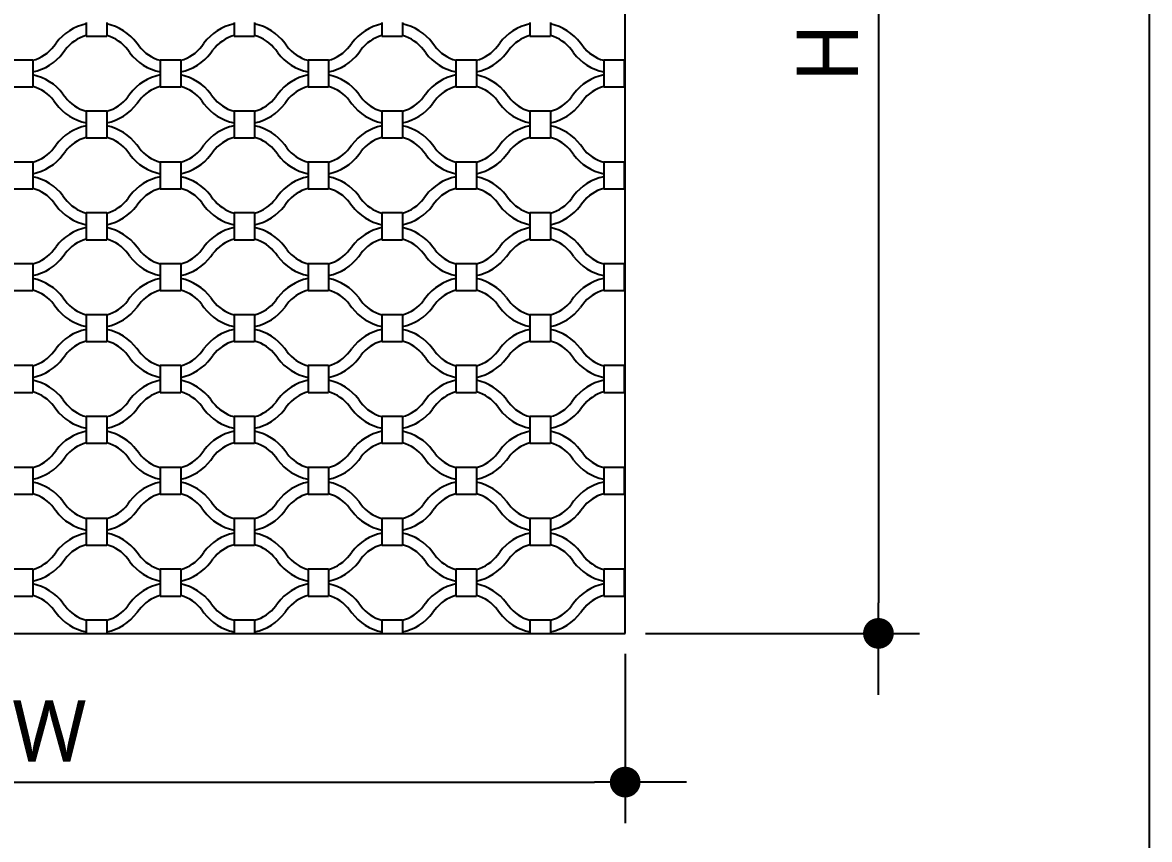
# Model space of a CAD drawing. Header units: millimetres. Extents: x -6941 to 136681, y 2065 to 58366.
# Drawn here: x 38430 to 43934, y 48217 to 52209 of the extents above; entities that cross this region are included whole.
import ezdxf

# ---------------------------------------------------------------- set-up
doc = ezdxf.new("R2010")
doc.units = ezdxf.units.MM
doc.header["$LTSCALE"] = 4
doc.header["$MEASUREMENT"] = 0
doc.layers.get('0').update_dxf_attribs({"linetype": 'CONTINUOUS'})
doc.layers.get('DEFPOINTS').update_dxf_attribs({"linetype": 'CONTINUOUS'})
for name, color, linetype in [('A-BORD LINE1', 7, 'CONTINUOUS'), ('A-DIMS', 7, 'CONTINUOUS'), ('HAT', 9, 'CONTINUOUS')]:
    doc.layers.add(name, color=color, linetype=linetype)
doc.styles.add('HY울릉도L', font='')
doc.styles.add('맑은고딕', font='malgun.ttf')
doc.styles.get('HY울릉도L').set_extended_font_data('DotumChe')
doc.dimstyles.new('CDIM', dxfattribs={"dimtxt": 3, "dimasz": 1.5, "dimexe": 2, "dimexo": 1, "dimgap": 1, "dimtad": 1, "dimdec": 0, "dimrnd": 0.5, "dimzin": 0, "dimdsep": 32, "dimlunit": 6, "dimtxsty": 'HY울릉도L', "dimblk1": '_CIDOT', "dimblk2": '_CIDOT', "dimsah": 1, "dimcen": 5.5, "dimclrd": 2, "dimclre": 2, "dimclrt": 7, "dimadec": 0, "dimazin": 0, "dimtfac": 1, "dimtdec": 0, "dimtix": 1, "dimtmove": 2, "dimatfit": 1, "dimldrblk": '_CIDOT', "dimfxl": 1, "dimtolj": 1, "dimtzin": 0, "dimlwd": -1, "dimarcsym": 0})

# ---------------------------------------------------------------- blocks, each defined once
blk = doc.blocks.new('_CIDOT')
at = {"color": 0, "linetype": 'ByBlock'}
blk.add_line((2, 0), (-1, 0), dxfattribs=at)
at = {"color": 0, "linetype": 'ByBlock', "const_width": 0.5}
blk.add_lwpolyline([(-0.25, 0, 1), (0.25, 0, 1)], format="xyb", close=True, dxfattribs=at)
blk = doc.blocks.new('*D30')
at = {"layer": 'A-DIMS', "lineweight": -2, "transparency": 16777216}
for p, q in [((41468.7, 54898.8), (42810, 54898.8)), ((41473, 49223.9), (42810, 49223.9))]:
    blk.add_line(p, q, dxfattribs=at)
at = {"layer": 'A-DIMS', "transparency": 16777216}
blk.add_line((42610, 54748.8), (42610, 49373.9), dxfattribs=at)
at = {"layer": 'DEFPOINTS', "color": 0, "transparency": 16777216}
for p in [(41368.7, 54898.8), (41373, 49223.9), (42610, 49223.9)]:
    blk.add_point(p, dxfattribs=at)
at = {"layer": 'A-DIMS', "transparency": 16777216, "xscale": 150, "yscale": 150, "zscale": 150}
for p, rotation in [((42610, 54898.8), 90), ((42610, 49223.9), 270)]:
    blk.add_blockref('_CIDOT', p, dxfattribs=dict(at, rotation=rotation))
at = {"layer": 'A-DIMS', "color": 3, "transparency": 16777216, "insert": (42360, 52061.3), "char_height": 300, "attachment_point": 5, "rotation": 90, "style": '맑은고딕'}
blk.add_mtext('\\A1;H', dxfattribs=at)
blk = doc.blocks.new('*D31')
at = {"layer": 'A-DIMS', "lineweight": -2, "transparency": 16777216}
for p, q in [((35748.6, 49123.9), (35748.6, 48297.1)), ((41373, 49123.9), (41373, 48297.1))]:
    blk.add_line(p, q, dxfattribs=at)
at = {"layer": 'A-DIMS', "transparency": 16777216}
blk.add_line((35898.6, 48497.1), (41223, 48497.1), dxfattribs=at)
at = {"layer": 'DEFPOINTS', "color": 0, "transparency": 16777216}
for p in [(35748.6, 49223.9), (41373, 49223.9), (41373, 48497.1)]:
    blk.add_point(p, dxfattribs=at)
at = {"layer": 'A-DIMS', "transparency": 16777216, "xscale": 150, "yscale": 150, "zscale": 150, "rotation": 180}
blk.add_blockref('_CIDOT', (35748.6, 48497.1), dxfattribs=at)
at = {"layer": 'A-DIMS', "transparency": 16777216, "xscale": 150, "yscale": 150, "zscale": 150}
blk.add_blockref('_CIDOT', (41373, 48497.1), dxfattribs=at)
at = {"layer": 'A-DIMS', "color": 3, "transparency": 16777216, "insert": (38560.8, 48747.1), "char_height": 300, "attachment_point": 5, "style": '맑은고딕'}
blk.add_mtext('\\A1;W', dxfattribs=at)

msp = doc.modelspace()

# ---------------------------------------------------------------- linework, layer by layer
at = {"color": 3}
for p, q in [((41373.02, 49223.89), (41373.02, 54917.99)), ((35748.57, 49223.89), (41373.02, 49223.89))]:
    msp.add_line(p, q, dxfattribs=at)
at = {"layer": 'A-BORD LINE1', "color": 2, "linetype": 'ByBlock'}
msp.add_line((43933.83, 4746.44), (43933.83, 58366.44), dxfattribs=at)
at = {"layer": 'HAT'}
for p, q in [((38740.53, 52209.2), (38740.53, 52142.99)), ((38840.85, 52209.2), (38840.85, 52142.99)), ((39462.78, 52209.2), (39462.78, 52142.99)), ((39563.1, 52209.2), (39563.1, 52142.99)), ((40185.04, 52209.2), (40185.04, 52142.99)), ((40285.35, 52209.2), (40285.35, 52142.99)), ((40907.29, 52209.2), (40907.29, 52142.99)), ((41007.6, 52209.2), (41007.6, 52142.99)), ((38740.53, 52142.99), (38840.85, 52142.99)), ((39462.78, 52142.99), (39563.1, 52142.99)), ((40185.04, 52142.99), (40285.35, 52142.99)), ((40907.29, 52142.99), (41007.6, 52142.99)), ((38582.68, 52094.36), (38593.28, 52108.48)), ((38626.98, 52061.14), (38637.57, 52075.26)), ((38954.4, 52061.14), (38943.81, 52075.26)), ((38998.7, 52094.36), (38988.11, 52108.48)), ((39304.93, 52094.36), (39315.53, 52108.48)), ((39349.23, 52061.14), (39359.82, 52075.26)), ((39676.65, 52061.14), (39666.06, 52075.26)), ((39720.95, 52094.36), (39710.36, 52108.48)), ((40027.18, 52094.36), (40037.78, 52108.48)), ((40071.48, 52061.14), (40082.07, 52075.26)), ((40398.9, 52061.14), (40388.31, 52075.26)), ((40443.2, 52094.36), (40432.61, 52108.48)), ((40749.43, 52094.36), (40760.03, 52108.48)), ((40793.73, 52061.14), (40804.33, 52075.26)), ((41121.15, 52061.14), (41110.56, 52075.26)), ((41165.45, 52094.36), (41154.86, 52108.48)), ((38379.41, 52026.63), (38429.56, 52026.63)), ((38429.56, 52026.63), (38479.72, 52026.63)), ((38479.72, 52026.63), (38479.72, 51894.21)), ((39101.66, 52026.63), (39101.66, 51894.21)), ((39101.66, 52026.63), (39151.82, 52026.63)), ((39151.82, 52026.63), (39201.97, 52026.63)), ((39201.97, 52026.63), (39201.97, 51894.21)), ((39823.91, 52026.63), (39823.91, 51894.21)), ((39823.91, 52026.63), (39874.07, 52026.63)), ((39874.07, 52026.63), (39924.22, 52026.63)), ((39924.22, 52026.63), (39924.22, 51894.21)), ((40546.16, 52026.63), (40546.16, 51894.21)), ((40546.16, 52026.63), (40596.32, 52026.63)), ((40596.32, 52026.63), (40646.47, 52026.63)), ((40646.47, 52026.63), (40646.47, 51894.21)), ((41268.41, 52026.63), (41268.41, 51894.21)), ((41268.41, 52026.63), (41318.57, 52026.63)), ((41318.57, 52026.63), (41368.72, 52026.63)), ((41368.72, 52026.63), (41368.72, 51894.21)), ((38379.41, 51894.21), (38429.56, 51894.21)), ((38429.56, 51894.21), (38479.72, 51894.21)), ((38626.98, 51859.71), (38637.57, 51845.58)), ((38954.4, 51859.71), (38943.81, 51845.58)), ((39101.66, 51894.21), (39151.82, 51894.21)), ((39151.82, 51894.21), (39201.97, 51894.21)), ((39349.23, 51859.71), (39359.82, 51845.58)), ((39676.65, 51859.71), (39666.06, 51845.58)), ((39823.91, 51894.21), (39874.07, 51894.21)), ((39874.07, 51894.21), (39924.22, 51894.21)), ((40071.48, 51859.71), (40082.07, 51845.58)), ((40398.9, 51859.71), (40388.31, 51845.58)), ((40546.16, 51894.21), (40596.32, 51894.21)), ((40596.32, 51894.21), (40646.47, 51894.21)), ((40793.73, 51859.71), (40804.33, 51845.58)), ((41121.15, 51859.71), (41110.56, 51845.58)), ((41268.41, 51894.21), (41318.57, 51894.21)), ((41318.57, 51894.21), (41368.72, 51894.21)), ((38582.68, 51826.48), (38593.28, 51812.36)), ((38998.7, 51826.48), (38988.11, 51812.36)), ((39304.93, 51826.48), (39315.53, 51812.36)), ((39720.95, 51826.48), (39710.36, 51812.36)), ((40027.18, 51826.48), (40037.78, 51812.36)), ((40443.2, 51826.48), (40432.61, 51812.36)), ((40749.43, 51826.48), (40760.03, 51812.36)), ((41165.45, 51826.48), (41154.86, 51812.36)), ((38740.53, 51777.85), (38740.53, 51711.65)), ((38740.53, 51777.85), (38840.85, 51777.85)), ((38840.85, 51777.85), (38840.85, 51711.65)), ((39462.78, 51777.85), (39462.78, 51711.65)), ((39462.78, 51777.85), (39563.1, 51777.85)), ((39563.1, 51777.85), (39563.1, 51711.65)), ((40185.04, 51777.85), (40185.04, 51711.65)), ((40185.04, 51777.85), (40285.35, 51777.85)), ((40285.35, 51777.85), (40285.35, 51711.65)), ((40907.29, 51777.85), (40907.29, 51711.65)), ((40907.29, 51777.85), (41007.6, 51777.85)), ((41007.6, 51777.85), (41007.6, 51711.65)), ((38740.53, 51711.65), (38740.53, 51645.44)), ((38840.85, 51711.65), (38840.85, 51645.44)), ((39462.78, 51711.65), (39462.78, 51645.44)), ((39563.1, 51711.65), (39563.1, 51645.44)), ((40185.04, 51711.65), (40185.04, 51645.44)), ((40285.35, 51711.65), (40285.35, 51645.44)), ((40907.29, 51711.65), (40907.29, 51645.44)), ((41007.6, 51711.65), (41007.6, 51645.44)), ((38740.53, 51645.44), (38840.85, 51645.44)), ((39462.78, 51645.44), (39563.1, 51645.44)), ((40185.04, 51645.44), (40285.35, 51645.44)), ((40907.29, 51645.44), (41007.6, 51645.44)), ((38582.68, 51596.81), (38593.28, 51610.93)), ((38626.98, 51563.58), (38637.57, 51577.71)), ((38954.4, 51563.58), (38943.81, 51577.71)), ((38998.7, 51596.81), (38988.11, 51610.93)), ((39304.93, 51596.81), (39315.53, 51610.93)), ((39349.23, 51563.58), (39359.82, 51577.71)), ((39676.65, 51563.58), (39666.06, 51577.71)), ((39720.95, 51596.81), (39710.36, 51610.93)), ((40027.18, 51596.81), (40037.78, 51610.93)), ((40071.48, 51563.58), (40082.07, 51577.71)), ((40398.9, 51563.58), (40388.31, 51577.71)), ((40443.2, 51596.81), (40432.61, 51610.93)), ((40749.43, 51596.81), (40760.03, 51610.93)), ((40793.73, 51563.58), (40804.33, 51577.71)), ((41121.15, 51563.58), (41110.56, 51577.71)), ((41165.45, 51596.81), (41154.86, 51610.93)), ((38379.41, 51529.08), (38429.56, 51529.08)), ((38429.56, 51529.08), (38479.72, 51529.08)), ((38479.72, 51529.08), (38479.72, 51396.66)), ((39101.66, 51529.08), (39101.66, 51396.66)), ((39101.66, 51529.08), (39151.82, 51529.08)), ((39151.82, 51529.08), (39201.97, 51529.08)), ((39201.97, 51529.08), (39201.97, 51396.66)), ((39823.91, 51529.08), (39823.91, 51396.66)), ((39823.91, 51529.08), (39874.07, 51529.08)), ((39874.07, 51529.08), (39924.22, 51529.08)), ((39924.22, 51529.08), (39924.22, 51396.66)), ((40546.16, 51529.08), (40546.16, 51396.66)), ((40546.16, 51529.08), (40596.32, 51529.08)), ((40596.32, 51529.08), (40646.47, 51529.08)), ((40646.47, 51529.08), (40646.47, 51396.66)), ((41268.41, 51529.08), (41268.41, 51396.66)), ((41268.41, 51529.08), (41318.57, 51529.08)), ((41318.57, 51529.08), (41368.72, 51529.08)), ((41368.72, 51529.08), (41368.72, 51396.66)), ((38379.41, 51396.66), (38429.56, 51396.66)), ((38429.56, 51396.66), (38479.72, 51396.66)), ((38626.98, 51362.16), (38637.57, 51348.03)), ((38954.4, 51362.16), (38943.81, 51348.03)), ((39101.66, 51396.66), (39151.82, 51396.66)), ((39151.82, 51396.66), (39201.97, 51396.66)), ((39349.23, 51362.16), (39359.82, 51348.03)), ((39676.65, 51362.16), (39666.06, 51348.03)), ((39823.91, 51396.66), (39874.07, 51396.66)), ((39874.07, 51396.66), (39924.22, 51396.66)), ((40071.48, 51362.16), (40082.07, 51348.03)), ((40398.9, 51362.16), (40388.31, 51348.03)), ((40546.16, 51396.66), (40596.32, 51396.66)), ((40596.32, 51396.66), (40646.47, 51396.66)), ((40793.73, 51362.16), (40804.33, 51348.03)), ((41121.15, 51362.16), (41110.56, 51348.03)), ((41268.41, 51396.66), (41318.57, 51396.66)), ((41318.57, 51396.66), (41368.72, 51396.66)), ((38582.68, 51328.93), (38593.28, 51314.81)), ((38998.7, 51328.93), (38988.11, 51314.81)), ((39304.93, 51328.93), (39315.53, 51314.81)), ((39720.95, 51328.93), (39710.36, 51314.81)), ((40027.18, 51328.93), (40037.78, 51314.81)), ((40443.2, 51328.93), (40432.61, 51314.81)), ((40749.43, 51328.93), (40760.03, 51314.81)), ((41165.45, 51328.93), (41154.86, 51314.81)), ((38740.53, 51280.3), (38740.53, 51214.1)), ((38740.53, 51280.3), (38840.85, 51280.3)), ((38840.85, 51280.3), (38840.85, 51214.1)), ((39462.78, 51280.3), (39462.78, 51214.1)), ((39462.78, 51280.3), (39563.1, 51280.3)), ((39563.1, 51280.3), (39563.1, 51214.1)), ((40185.04, 51280.3), (40185.04, 51214.1)), ((40185.04, 51280.3), (40285.35, 51280.3)), ((40285.35, 51280.3), (40285.35, 51214.1)), ((40907.29, 51280.3), (40907.29, 51214.1)), ((40907.29, 51280.3), (41007.6, 51280.3)), ((41007.6, 51280.3), (41007.6, 51214.1)), ((38740.53, 51214.1), (38740.53, 51147.89)), ((38840.85, 51214.1), (38840.85, 51147.89)), ((39462.78, 51214.1), (39462.78, 51147.89)), ((39563.1, 51214.1), (39563.1, 51147.89)), ((40185.04, 51214.1), (40185.04, 51147.89)), ((40285.35, 51214.1), (40285.35, 51147.89)), ((40907.29, 51214.1), (40907.29, 51147.89)), ((41007.6, 51214.1), (41007.6, 51147.89)), ((38740.53, 51147.89), (38840.85, 51147.89)), ((39462.78, 51147.89), (39563.1, 51147.89)), ((40185.04, 51147.89), (40285.35, 51147.89)), ((40907.29, 51147.89), (41007.6, 51147.89)), ((38582.68, 51099.26), (38593.28, 51113.38)), ((38626.98, 51066.03), (38637.57, 51080.16)), ((38954.4, 51066.03), (38943.81, 51080.16)), ((38998.7, 51099.26), (38988.11, 51113.38)), ((39304.93, 51099.26), (39315.53, 51113.38)), ((39349.23, 51066.03), (39359.82, 51080.16)), ((39676.65, 51066.03), (39666.06, 51080.16)), ((39720.95, 51099.26), (39710.36, 51113.38)), ((40027.18, 51099.26), (40037.78, 51113.38)), ((40071.48, 51066.03), (40082.07, 51080.16)), ((40398.9, 51066.03), (40388.31, 51080.16)), ((40443.2, 51099.26), (40432.61, 51113.38)), ((40749.43, 51099.26), (40760.03, 51113.38)), ((40793.73, 51066.03), (40804.33, 51080.16)), ((41121.15, 51066.03), (41110.56, 51080.16)), ((41165.45, 51099.26), (41154.86, 51113.38)), ((38379.41, 51031.53), (38429.56, 51031.53)), ((38429.56, 51031.53), (38479.72, 51031.53)), ((38479.72, 51031.53), (38479.72, 50899.11)), ((39101.66, 51031.53), (39101.66, 50899.11)), ((39101.66, 51031.53), (39151.82, 51031.53)), ((39151.82, 51031.53), (39201.97, 51031.53)), ((39201.97, 51031.53), (39201.97, 50899.11)), ((39823.91, 51031.53), (39823.91, 50899.11)), ((39823.91, 51031.53), (39874.07, 51031.53)), ((39874.07, 51031.53), (39924.22, 51031.53)), ((39924.22, 51031.53), (39924.22, 50899.11)), ((40546.16, 51031.53), (40546.16, 50899.11)), ((40546.16, 51031.53), (40596.32, 51031.53)), ((40596.32, 51031.53), (40646.47, 51031.53)), ((40646.47, 51031.53), (40646.47, 50899.11)), ((41268.41, 51031.53), (41268.41, 50899.11)), ((41268.41, 51031.53), (41318.57, 51031.53)), ((41318.57, 51031.53), (41368.72, 51031.53)), ((41368.72, 51031.53), (41368.72, 50899.11)), ((38379.41, 50899.11), (38429.56, 50899.11)), ((38429.56, 50899.11), (38479.72, 50899.11)), ((38626.98, 50864.61), (38637.57, 50850.48)), ((38954.4, 50864.61), (38943.81, 50850.48)), ((39101.66, 50899.11), (39151.82, 50899.11)), ((39151.82, 50899.11), (39201.97, 50899.11)), ((39349.23, 50864.61), (39359.82, 50850.48)), ((39676.65, 50864.61), (39666.06, 50850.48)), ((39823.91, 50899.11), (39874.07, 50899.11)), ((39874.07, 50899.11), (39924.22, 50899.11)), ((40071.48, 50864.61), (40082.07, 50850.48)), ((40398.9, 50864.61), (40388.31, 50850.48)), ((40546.16, 50899.11), (40596.32, 50899.11)), ((40596.32, 50899.11), (40646.47, 50899.11)), ((40793.73, 50864.61), (40804.33, 50850.48)), ((41121.15, 50864.61), (41110.56, 50850.48)), ((41268.41, 50899.11), (41318.57, 50899.11)), ((41318.57, 50899.11), (41368.72, 50899.11)), ((38582.68, 50831.38), (38593.28, 50817.26)), ((38998.7, 50831.38), (38988.11, 50817.26)), ((39304.93, 50831.38), (39315.53, 50817.26)), ((39720.95, 50831.38), (39710.36, 50817.26)), ((40027.18, 50831.38), (40037.78, 50817.26)), ((40443.2, 50831.38), (40432.61, 50817.26)), ((40749.43, 50831.38), (40760.03, 50817.26)), ((41165.45, 50831.38), (41154.86, 50817.26)), ((38740.53, 50782.75), (38740.53, 50716.54)), ((38740.53, 50782.75), (38840.85, 50782.75)), ((38840.85, 50782.75), (38840.85, 50716.54)), ((39462.78, 50782.75), (39462.78, 50716.54)), ((39462.78, 50782.75), (39563.1, 50782.75)), ((39563.1, 50782.75), (39563.1, 50716.54)), ((40185.04, 50782.75), (40185.04, 50716.54)), ((40185.04, 50782.75), (40285.35, 50782.75)), ((40285.35, 50782.75), (40285.35, 50716.54)), ((40907.29, 50782.75), (40907.29, 50716.54)), ((40907.29, 50782.75), (41007.6, 50782.75)), ((41007.6, 50782.75), (41007.6, 50716.54)), ((38740.53, 50716.54), (38740.53, 50650.34)), ((38840.85, 50716.54), (38840.85, 50650.34)), ((39462.78, 50716.54), (39462.78, 50650.34)), ((39563.1, 50716.54), (39563.1, 50650.34)), ((40185.04, 50716.54), (40185.04, 50650.34)), ((40285.35, 50716.54), (40285.35, 50650.34)), ((40907.29, 50716.54), (40907.29, 50650.34)), ((41007.6, 50716.54), (41007.6, 50650.34)), ((38740.53, 50650.34), (38840.85, 50650.34)), ((39462.78, 50650.34), (39563.1, 50650.34)), ((40185.04, 50650.34), (40285.35, 50650.34)), ((40907.29, 50650.34), (41007.6, 50650.34)), ((38582.68, 50601.71), (38593.28, 50615.83)), ((38998.7, 50601.71), (38988.11, 50615.83)), ((39304.93, 50601.71), (39315.53, 50615.83)), ((39720.95, 50601.71), (39710.36, 50615.83)), ((40027.18, 50601.71), (40037.78, 50615.83)), ((40443.2, 50601.71), (40432.61, 50615.83)), ((40749.43, 50601.71), (40760.03, 50615.83)), ((41165.45, 50601.71), (41154.86, 50615.83)), ((38379.41, 50533.98), (38429.56, 50533.98)), ((38429.56, 50533.98), (38479.72, 50533.98)), ((38479.72, 50533.98), (38479.72, 50401.56)), ((38626.98, 50568.48), (38637.57, 50582.61)), ((38954.4, 50568.48), (38943.81, 50582.61)), ((39101.66, 50533.98), (39101.66, 50401.56)), ((39101.66, 50533.98), (39151.82, 50533.98)), ((39151.82, 50533.98), (39201.97, 50533.98)), ((39201.97, 50533.98), (39201.97, 50401.56)), ((39349.23, 50568.48), (39359.82, 50582.61)), ((39676.65, 50568.48), (39666.06, 50582.61)), ((39823.91, 50533.98), (39823.91, 50401.56)), ((39823.91, 50533.98), (39874.07, 50533.98)), ((39874.07, 50533.98), (39924.22, 50533.98)), ((39924.22, 50533.98), (39924.22, 50401.56)), ((40071.48, 50568.48), (40082.07, 50582.61)), ((40398.9, 50568.48), (40388.31, 50582.61)), ((40546.16, 50533.98), (40546.16, 50401.56)), ((40546.16, 50533.98), (40596.32, 50533.98)), ((40596.32, 50533.98), (40646.47, 50533.98)), ((40646.47, 50533.98), (40646.47, 50401.56)), ((40793.73, 50568.48), (40804.33, 50582.61)), ((41121.15, 50568.48), (41110.56, 50582.61)), ((41268.41, 50533.98), (41268.41, 50401.56)), ((41268.41, 50533.98), (41318.57, 50533.98)), ((41318.57, 50533.98), (41368.72, 50533.98)), ((41368.72, 50533.98), (41368.72, 50401.56)), ((38379.41, 50401.56), (38429.56, 50401.56)), ((38429.56, 50401.56), (38479.72, 50401.56)), ((38626.98, 50367.06), (38637.57, 50352.93)), ((38954.4, 50367.06), (38943.81, 50352.93)), ((39101.66, 50401.56), (39151.82, 50401.56)), ((39151.82, 50401.56), (39201.97, 50401.56)), ((39349.23, 50367.06), (39359.82, 50352.93)), ((39676.65, 50367.06), (39666.06, 50352.93)), ((39823.91, 50401.56), (39874.07, 50401.56)), ((39874.07, 50401.56), (39924.22, 50401.56)), ((40071.48, 50367.06), (40082.07, 50352.93)), ((40398.9, 50367.06), (40388.31, 50352.93)), ((40546.16, 50401.56), (40596.32, 50401.56)), ((40596.32, 50401.56), (40646.47, 50401.56)), ((40793.73, 50367.06), (40804.33, 50352.93)), ((41121.15, 50367.06), (41110.56, 50352.93)), ((41268.41, 50401.56), (41318.57, 50401.56)), ((41318.57, 50401.56), (41368.72, 50401.56)), ((38582.68, 50333.83), (38593.28, 50319.71)), ((38998.7, 50333.83), (38988.11, 50319.71)), ((39304.93, 50333.83), (39315.53, 50319.71)), ((39720.95, 50333.83), (39710.36, 50319.71)), ((40027.18, 50333.83), (40037.78, 50319.71)), ((40443.2, 50333.83), (40432.61, 50319.71)), ((40749.43, 50333.83), (40760.03, 50319.71)), ((41165.45, 50333.83), (41154.86, 50319.71)), ((38740.53, 50285.2), (38740.53, 50218.99)), ((38740.53, 50285.2), (38840.85, 50285.2)), ((38840.85, 50285.2), (38840.85, 50218.99)), ((39462.78, 50285.2), (39462.78, 50218.99)), ((39462.78, 50285.2), (39563.1, 50285.2)), ((39563.1, 50285.2), (39563.1, 50218.99)), ((40185.04, 50285.2), (40185.04, 50218.99)), ((40185.04, 50285.2), (40285.35, 50285.2)), ((40285.35, 50285.2), (40285.35, 50218.99)), ((40907.29, 50285.2), (40907.29, 50218.99)), ((40907.29, 50285.2), (41007.6, 50285.2)), ((41007.6, 50285.2), (41007.6, 50218.99)), ((38740.53, 50218.99), (38740.53, 50152.79)), ((38840.85, 50218.99), (38840.85, 50152.79)), ((39462.78, 50218.99), (39462.78, 50152.79)), ((39563.1, 50218.99), (39563.1, 50152.79)), ((40185.04, 50218.99), (40185.04, 50152.79)), ((40285.35, 50218.99), (40285.35, 50152.79)), ((40907.29, 50218.99), (40907.29, 50152.79)), ((41007.6, 50218.99), (41007.6, 50152.79)), ((38740.53, 50152.79), (38840.85, 50152.79)), ((39462.78, 50152.79), (39563.1, 50152.79)), ((40185.04, 50152.79), (40285.35, 50152.79)), ((40907.29, 50152.79), (41007.6, 50152.79)), ((38582.68, 50104.16), (38593.28, 50118.28)), ((38998.7, 50104.16), (38988.11, 50118.28)), ((39304.93, 50104.16), (39315.53, 50118.28)), ((39720.95, 50104.16), (39710.36, 50118.28)), ((40027.18, 50104.16), (40037.78, 50118.28)), ((40443.2, 50104.16), (40432.61, 50118.28)), ((40749.43, 50104.16), (40760.03, 50118.28)), ((41165.45, 50104.16), (41154.86, 50118.28)), ((38379.41, 50036.43), (38429.56, 50036.43)), ((38429.56, 50036.43), (38479.72, 50036.43)), ((38479.72, 50036.43), (38479.72, 49904.01)), ((38626.98, 50070.93), (38637.57, 50085.06)), ((38954.4, 50070.93), (38943.81, 50085.06)), ((39101.66, 50036.43), (39101.66, 49904.01)), ((39101.66, 50036.43), (39151.82, 50036.43)), ((39151.82, 50036.43), (39201.97, 50036.43)), ((39201.97, 50036.43), (39201.97, 49904.01)), ((39349.23, 50070.93), (39359.82, 50085.06)), ((39676.65, 50070.93), (39666.06, 50085.06)), ((39823.91, 50036.43), (39823.91, 49904.01)), ((39823.91, 50036.43), (39874.07, 50036.43)), ((39874.07, 50036.43), (39924.22, 50036.43)), ((39924.22, 50036.43), (39924.22, 49904.01)), ((40071.48, 50070.93), (40082.07, 50085.06)), ((40398.9, 50070.93), (40388.31, 50085.06)), ((40546.16, 50036.43), (40546.16, 49904.01)), ((40546.16, 50036.43), (40596.32, 50036.43)), ((40596.32, 50036.43), (40646.47, 50036.43)), ((40646.47, 50036.43), (40646.47, 49904.01)), ((40793.73, 50070.93), (40804.33, 50085.06)), ((41121.15, 50070.93), (41110.56, 50085.06)), ((41268.41, 50036.43), (41268.41, 49904.01)), ((41268.41, 50036.43), (41318.57, 50036.43)), ((41318.57, 50036.43), (41368.72, 50036.43)), ((41368.72, 50036.43), (41368.72, 49904.01)), ((38379.41, 49904.01), (38429.56, 49904.01)), ((38429.56, 49904.01), (38479.72, 49904.01)), ((38626.98, 49869.5), (38637.57, 49855.38)), ((38954.4, 49869.5), (38943.81, 49855.38)), ((39101.66, 49904.01), (39151.82, 49904.01)), ((39151.82, 49904.01), (39201.97, 49904.01)), ((39349.23, 49869.5), (39359.82, 49855.38)), ((39676.65, 49869.5), (39666.06, 49855.38)), ((39823.91, 49904.01), (39874.07, 49904.01)), ((39874.07, 49904.01), (39924.22, 49904.01)), ((40071.48, 49869.5), (40082.07, 49855.38)), ((40398.9, 49869.5), (40388.31, 49855.38)), ((40546.16, 49904.01), (40596.32, 49904.01)), ((40596.32, 49904.01), (40646.47, 49904.01)), ((40793.73, 49869.5), (40804.33, 49855.38)), ((41121.15, 49869.5), (41110.56, 49855.38)), ((41268.41, 49904.01), (41318.57, 49904.01)), ((41318.57, 49904.01), (41368.72, 49904.01)), ((38582.68, 49836.28), (38593.28, 49822.16)), ((38998.7, 49836.28), (38988.11, 49822.16)), ((39304.93, 49836.28), (39315.53, 49822.16)), ((39720.95, 49836.28), (39710.36, 49822.16)), ((40027.18, 49836.28), (40037.78, 49822.16)), ((40443.2, 49836.28), (40432.61, 49822.16)), ((40749.43, 49836.28), (40760.03, 49822.16)), ((41165.45, 49836.28), (41154.86, 49822.16)), ((38740.53, 49787.65), (38740.53, 49721.44)), ((38740.53, 49787.65), (38840.85, 49787.65)), ((38840.85, 49787.65), (38840.85, 49721.44)), ((39462.78, 49787.65), (39462.78, 49721.44)), ((39462.78, 49787.65), (39563.1, 49787.65)), ((39563.1, 49787.65), (39563.1, 49721.44)), ((40185.04, 49787.65), (40185.04, 49721.44)), ((40185.04, 49787.65), (40285.35, 49787.65)), ((40285.35, 49787.65), (40285.35, 49721.44)), ((40907.29, 49787.65), (40907.29, 49721.44)), ((40907.29, 49787.65), (41007.6, 49787.65)), ((41007.6, 49787.65), (41007.6, 49721.44)), ((38740.53, 49721.44), (38740.53, 49655.24)), ((38840.85, 49721.44), (38840.85, 49655.24)), ((39462.78, 49721.44), (39462.78, 49655.24)), ((39563.1, 49721.44), (39563.1, 49655.24)), ((40185.04, 49721.44), (40185.04, 49655.24)), ((40285.35, 49721.44), (40285.35, 49655.24)), ((40907.29, 49721.44), (40907.29, 49655.24)), ((41007.6, 49721.44), (41007.6, 49655.24)), ((38740.53, 49655.24), (38840.85, 49655.24)), ((39462.78, 49655.24), (39563.1, 49655.24)), ((40185.04, 49655.24), (40285.35, 49655.24)), ((40907.29, 49655.24), (41007.6, 49655.24)), ((38582.68, 49606.61), (38593.28, 49620.73)), ((38998.7, 49606.61), (38988.11, 49620.73)), ((39304.93, 49606.61), (39315.53, 49620.73)), ((39720.95, 49606.61), (39710.36, 49620.73)), ((40027.18, 49606.61), (40037.78, 49620.73)), ((40443.2, 49606.61), (40432.61, 49620.73)), ((40749.43, 49606.61), (40760.03, 49620.73)), ((41165.45, 49606.61), (41154.86, 49620.73)), ((38379.41, 49538.87), (38429.56, 49538.87)), ((38429.56, 49538.87), (38479.72, 49538.87)), ((38479.72, 49538.87), (38479.72, 49406.46)), ((38626.98, 49573.38), (38637.57, 49587.51)), ((38954.4, 49573.38), (38943.81, 49587.51)), ((39101.66, 49538.87), (39101.66, 49406.46)), ((39101.66, 49538.87), (39151.82, 49538.87)), ((39151.82, 49538.87), (39201.97, 49538.87)), ((39201.97, 49538.87), (39201.97, 49406.46)), ((39349.23, 49573.38), (39359.82, 49587.51)), ((39676.65, 49573.38), (39666.06, 49587.51)), ((39823.91, 49538.87), (39823.91, 49406.46)), ((39823.91, 49538.87), (39874.07, 49538.87)), ((39874.07, 49538.87), (39924.22, 49538.87)), ((39924.22, 49538.87), (39924.22, 49406.46)), ((40071.48, 49573.38), (40082.07, 49587.51)), ((40398.9, 49573.38), (40388.31, 49587.51)), ((40546.16, 49538.87), (40546.16, 49406.46)), ((40546.16, 49538.87), (40596.32, 49538.87)), ((40596.32, 49538.87), (40646.47, 49538.87)), ((40646.47, 49538.87), (40646.47, 49406.46)), ((40793.73, 49573.38), (40804.33, 49587.51)), ((41121.15, 49573.38), (41110.56, 49587.51)), ((41268.41, 49538.87), (41268.41, 49406.46)), ((41268.41, 49538.87), (41318.57, 49538.87)), ((41318.57, 49538.87), (41368.72, 49538.87)), ((41368.72, 49538.87), (41368.72, 49406.46)), ((38379.41, 49406.46), (38429.56, 49406.46)), ((38429.56, 49406.46), (38479.72, 49406.46)), ((39101.66, 49406.46), (39151.82, 49406.46)), ((39151.82, 49406.46), (39201.97, 49406.46)), ((39823.91, 49406.46), (39874.07, 49406.46)), ((39874.07, 49406.46), (39924.22, 49406.46)), ((40546.16, 49406.46), (40596.32, 49406.46)), ((40596.32, 49406.46), (40646.47, 49406.46)), ((41268.41, 49406.46), (41318.57, 49406.46)), ((41318.57, 49406.46), (41368.72, 49406.46)), ((38582.68, 49338.73), (38593.28, 49324.61)), ((38626.98, 49371.95), (38637.57, 49357.83)), ((38954.4, 49371.95), (38943.81, 49357.83)), ((38998.7, 49338.73), (38988.11, 49324.61)), ((39304.93, 49338.73), (39315.53, 49324.61)), ((39349.23, 49371.95), (39359.82, 49357.83)), ((39676.65, 49371.95), (39666.06, 49357.83)), ((39720.95, 49338.73), (39710.36, 49324.61)), ((40027.18, 49338.73), (40037.78, 49324.61)), ((40071.48, 49371.95), (40082.07, 49357.83)), ((40398.9, 49371.95), (40388.31, 49357.83)), ((40443.2, 49338.73), (40432.61, 49324.61)), ((40749.43, 49338.73), (40760.03, 49324.61)), ((40793.73, 49371.95), (40804.33, 49357.83)), ((41121.15, 49371.95), (41110.56, 49357.83)), ((41165.45, 49338.73), (41154.86, 49324.61)), ((38740.53, 49290.1), (38740.53, 49223.89)), ((38740.53, 49290.1), (38840.85, 49290.1)), ((38840.85, 49290.1), (38840.85, 49223.89)), ((39462.78, 49290.1), (39462.78, 49223.89)), ((39462.78, 49290.1), (39563.1, 49290.1)), ((39563.1, 49290.1), (39563.1, 49223.89)), ((40185.04, 49290.1), (40185.04, 49223.89)), ((40185.04, 49290.1), (40285.35, 49290.1)), ((40285.35, 49290.1), (40285.35, 49223.89)), ((40907.29, 49290.1), (40907.29, 49223.89)), ((40907.29, 49290.1), (41007.6, 49290.1)), ((41007.6, 49290.1), (41007.6, 49223.89))]:
    msp.add_line(p, q, dxfattribs=at)
for centre, radius, start, end in [((38790.69, 51960.42), 246.77, 101.7272, 143.1301), ((38790.69, 51960.42), 246.77, 36.8699, 78.27281), ((39512.94, 51960.42), 246.77, 101.7272, 143.1301), ((39512.94, 51960.42), 246.77, 36.8699, 78.27281), ((40235.19, 51960.42), 246.77, 101.7272, 143.1301), ((40235.19, 51960.42), 246.77, 36.8699, 78.27281), ((40957.44, 51960.42), 246.77, 101.7272, 143.1301), ((40957.44, 51960.42), 246.77, 36.8699, 78.27281), ((38790.69, 51960.42), 191.4, 105.19201, 143.1301), ((38790.69, 51960.42), 191.4, 36.8699, 74.808), ((39512.94, 51960.42), 191.4, 105.19201, 143.1301), ((39512.94, 51960.42), 191.4, 36.8699, 74.808), ((40235.19, 51960.42), 191.4, 105.19201, 143.1301), ((40235.19, 51960.42), 191.4, 36.8699, 74.808), ((40957.44, 51960.42), 191.4, 105.19201, 143.1301), ((40957.44, 51960.42), 191.4, 36.8699, 74.808), ((38429.56, 52209.2), 191.4, 285.19201, 323.1301), ((39151.82, 52209.2), 191.4, 216.8699, 254.808), ((39151.82, 52209.2), 191.4, 285.19201, 323.1301), ((39874.07, 52209.2), 191.4, 216.8699, 254.808), ((39874.07, 52209.2), 191.4, 285.19201, 323.1301), ((40596.32, 52209.2), 191.4, 216.8699, 254.808), ((40596.32, 52209.2), 191.4, 285.19201, 323.1301), ((41318.57, 52209.2), 191.4, 216.8699, 254.808), ((38429.56, 52209.2), 246.77, 281.7272, 323.1301), ((39151.82, 52209.2), 246.77, 216.8699, 258.27281), ((39151.82, 52209.2), 246.77, 281.7272, 323.1301), ((39874.07, 52209.2), 246.77, 216.8699, 258.27281), ((39874.07, 52209.2), 246.77, 281.7272, 323.1301), ((40596.32, 52209.2), 246.77, 216.8699, 258.27281), ((40596.32, 52209.2), 246.77, 281.7272, 323.1301), ((41318.57, 52209.2), 246.77, 216.8699, 258.27281), ((41318.57, 52209.2), 191.4, 285.19201, 286.52799), ((41318.57, 52209.2), 246.77, 281.7272, 282.74711), ((38429.56, 51711.65), 246.77, 36.8699, 78.27281), ((39151.82, 51711.65), 246.77, 101.7272, 143.1301), ((39151.82, 51711.65), 246.77, 36.8699, 78.27281), ((39874.07, 51711.65), 246.77, 101.7272, 143.1301), ((39874.07, 51711.65), 246.77, 36.8699, 78.27281), ((40596.32, 51711.65), 246.77, 101.7272, 143.1301), ((40596.32, 51711.65), 246.77, 36.8699, 78.27281), ((41318.57, 51711.65), 246.77, 101.7272, 143.1301), ((41318.57, 51711.65), 246.77, 77.2529, 78.27281), ((38429.56, 51711.65), 191.4, 36.8699, 74.808), ((39151.82, 51711.65), 191.4, 105.19201, 143.1301), ((39151.82, 51711.65), 191.4, 36.8699, 74.808), ((39874.07, 51711.65), 191.4, 105.19201, 143.1301), ((39874.07, 51711.65), 191.4, 36.8699, 74.808), ((40596.32, 51711.65), 191.4, 105.19201, 143.1301), ((40596.32, 51711.65), 191.4, 36.8699, 74.808), ((41318.57, 51711.65), 191.4, 105.19201, 143.1301), ((41318.57, 51711.65), 191.4, 73.47203, 74.808), ((38790.69, 51960.42), 246.77, 216.8699, 258.27281), ((38790.69, 51960.42), 191.4, 216.8699, 254.808), ((38790.69, 51960.42), 191.4, 285.19201, 323.1301), ((38790.69, 51960.42), 246.77, 281.7272, 323.1301), ((39512.94, 51960.42), 246.77, 216.8699, 258.27281), ((39512.94, 51960.42), 191.4, 216.8699, 254.808), ((39512.94, 51960.42), 191.4, 285.19201, 323.1301), ((39512.94, 51960.42), 246.77, 281.7272, 323.1301), ((40235.19, 51960.42), 246.77, 216.8699, 258.27281), ((40235.19, 51960.42), 191.4, 216.8699, 254.808), ((40235.19, 51960.42), 191.4, 285.19201, 323.1301), ((40235.19, 51960.42), 246.77, 281.7272, 323.1301), ((40957.44, 51960.42), 246.77, 216.8699, 258.27281), ((40957.44, 51960.42), 191.4, 216.8699, 254.808), ((40957.44, 51960.42), 191.4, 285.19201, 323.1301), ((40957.44, 51960.42), 246.77, 281.7272, 323.1301), ((38790.69, 51462.87), 246.77, 101.7272, 143.1301), ((38790.69, 51462.87), 246.77, 36.8699, 78.27281), ((39512.94, 51462.87), 246.77, 101.7272, 143.1301), ((39512.94, 51462.87), 246.77, 36.8699, 78.27281), ((40235.19, 51462.87), 246.77, 101.7272, 143.1301), ((40235.19, 51462.87), 246.77, 36.8699, 78.27281), ((40957.44, 51462.87), 246.77, 101.7272, 143.1301), ((40957.44, 51462.87), 246.77, 36.8699, 78.27281), ((38790.69, 51462.87), 191.4, 105.19201, 143.1301), ((38790.69, 51462.87), 191.4, 36.8699, 74.808), ((39512.94, 51462.87), 191.4, 105.19201, 143.1301), ((39512.94, 51462.87), 191.4, 36.8699, 74.808), ((40235.19, 51462.87), 191.4, 105.19201, 143.1301), ((40235.19, 51462.87), 191.4, 36.8699, 74.808), ((40957.44, 51462.87), 191.4, 105.19201, 143.1301), ((40957.44, 51462.87), 191.4, 36.8699, 74.808), ((38429.56, 51711.65), 191.4, 285.19201, 323.1301), ((39151.82, 51711.65), 191.4, 216.8699, 254.808), ((39151.82, 51711.65), 191.4, 285.19201, 323.1301), ((39874.07, 51711.65), 191.4, 216.8699, 254.808), ((39874.07, 51711.65), 191.4, 285.19201, 323.1301), ((40596.32, 51711.65), 191.4, 216.8699, 254.808), ((40596.32, 51711.65), 191.4, 285.19201, 323.1301), ((41318.57, 51711.65), 191.4, 216.8699, 254.808), ((38429.56, 51711.65), 246.77, 281.7272, 323.1301), ((39151.82, 51711.65), 246.77, 216.8699, 258.27281), ((39151.82, 51711.65), 246.77, 281.7272, 323.1301), ((39874.07, 51711.65), 246.77, 216.8699, 258.27281), ((39874.07, 51711.65), 246.77, 281.7272, 323.1301), ((40596.32, 51711.65), 246.77, 216.8699, 258.27281), ((40596.32, 51711.65), 246.77, 281.7272, 323.1301), ((41318.57, 51711.65), 246.77, 216.8699, 258.27281), ((41318.57, 51711.65), 191.4, 285.19201, 286.52793), ((41318.57, 51711.65), 246.77, 281.7272, 282.74706), ((38429.56, 51214.1), 246.77, 36.8699, 78.27281), ((39151.82, 51214.1), 246.77, 101.7272, 143.1301), ((39151.82, 51214.1), 246.77, 36.8699, 78.27281), ((39874.07, 51214.1), 246.77, 101.7272, 143.1301), ((39874.07, 51214.1), 246.77, 36.8699, 78.27281), ((40596.32, 51214.1), 246.77, 101.7272, 143.1301), ((40596.32, 51214.1), 246.77, 36.8699, 78.27281), ((41318.57, 51214.1), 246.77, 101.7272, 143.1301), ((41318.57, 51214.1), 246.77, 77.25294, 78.27281), ((38429.56, 51214.1), 191.4, 36.8699, 74.808), ((39151.82, 51214.1), 191.4, 105.19201, 143.1301), ((39151.82, 51214.1), 191.4, 36.8699, 74.808), ((39874.07, 51214.1), 191.4, 105.19201, 143.1301), ((39874.07, 51214.1), 191.4, 36.8699, 74.808), ((40596.32, 51214.1), 191.4, 105.19201, 143.1301), ((40596.32, 51214.1), 191.4, 36.8699, 74.808), ((41318.57, 51214.1), 191.4, 105.19201, 143.1301), ((41318.57, 51214.1), 191.4, 73.47209, 74.808), ((38790.69, 51462.87), 246.77, 216.8699, 258.27281), ((38790.69, 51462.87), 191.4, 216.8699, 254.808), ((38790.69, 51462.87), 191.4, 285.19201, 323.1301), ((38790.69, 51462.87), 246.77, 281.7272, 323.1301), ((39512.94, 51462.87), 246.77, 216.8699, 258.27281), ((39512.94, 51462.87), 191.4, 216.8699, 254.808), ((39512.94, 51462.87), 191.4, 285.19201, 323.1301), ((39512.94, 51462.87), 246.77, 281.7272, 323.1301), ((40235.19, 51462.87), 246.77, 216.8699, 258.27281), ((40235.19, 51462.87), 191.4, 216.8699, 254.808), ((40235.19, 51462.87), 191.4, 285.19201, 323.1301), ((40235.19, 51462.87), 246.77, 281.7272, 323.1301), ((40957.44, 51462.87), 246.77, 216.8699, 258.27281), ((40957.44, 51462.87), 191.4, 216.8699, 254.808), ((40957.44, 51462.87), 191.4, 285.19201, 323.1301), ((40957.44, 51462.87), 246.77, 281.7272, 323.1301), ((38790.69, 50965.32), 246.77, 101.7272, 143.1301), ((38790.69, 50965.32), 246.77, 36.8699, 78.27281), ((39512.94, 50965.32), 246.77, 101.7272, 143.1301), ((39512.94, 50965.32), 246.77, 36.8699, 78.27281), ((40235.19, 50965.32), 246.77, 101.7272, 143.1301), ((40235.19, 50965.32), 246.77, 36.8699, 78.27281), ((40957.44, 50965.32), 246.77, 101.7272, 143.1301), ((40957.44, 50965.32), 246.77, 36.8699, 78.27281), ((38790.69, 50965.32), 191.4, 105.19201, 143.1301), ((38790.69, 50965.32), 191.4, 36.8699, 74.808), ((39512.94, 50965.32), 191.4, 105.19201, 143.1301), ((39512.94, 50965.32), 191.4, 36.8699, 74.808), ((40235.19, 50965.32), 191.4, 105.19201, 143.1301), ((40235.19, 50965.32), 191.4, 36.8699, 74.808), ((40957.44, 50965.32), 191.4, 105.19201, 143.1301), ((40957.44, 50965.32), 191.4, 36.8699, 74.808), ((38429.56, 51214.1), 191.4, 285.19201, 323.1301), ((39151.82, 51214.1), 191.4, 216.8699, 254.808), ((39151.82, 51214.1), 191.4, 285.19201, 323.1301), ((39874.07, 51214.1), 191.4, 216.8699, 254.808), ((39874.07, 51214.1), 191.4, 285.19201, 323.1301), ((40596.32, 51214.1), 191.4, 216.8699, 254.808), ((40596.32, 51214.1), 191.4, 285.19201, 323.1301), ((41318.57, 51214.1), 191.4, 216.8699, 254.808), ((38429.56, 51214.1), 246.77, 281.7272, 323.1301), ((39151.82, 51214.1), 246.77, 216.8699, 258.27281), ((39151.82, 51214.1), 246.77, 281.7272, 323.1301), ((39874.07, 51214.1), 246.77, 216.8699, 258.27281), ((39874.07, 51214.1), 246.77, 281.7272, 323.1301), ((40596.32, 51214.1), 246.77, 216.8699, 258.27281), ((40596.32, 51214.1), 246.77, 281.7272, 323.1301), ((41318.57, 51214.1), 246.77, 216.8699, 258.27281), ((41318.57, 51214.1), 191.4, 285.19201, 286.52787), ((41318.57, 51214.1), 246.77, 281.7272, 282.74702), ((38429.56, 50716.54), 246.77, 36.8699, 78.27281), ((39151.82, 50716.54), 246.77, 101.7272, 143.1301), ((39151.82, 50716.54), 246.77, 36.8699, 78.27281), ((39874.07, 50716.54), 246.77, 101.7272, 143.1301), ((39874.07, 50716.54), 246.77, 36.8699, 78.27281), ((40596.32, 50716.54), 246.77, 101.7272, 143.1301), ((40596.32, 50716.54), 246.77, 36.8699, 78.27281), ((41318.57, 50716.54), 246.77, 101.7272, 143.1301), ((41318.57, 50716.54), 246.77, 77.25299, 78.27281), ((38429.56, 50716.54), 191.4, 36.8699, 74.808), ((39151.82, 50716.54), 191.4, 105.19201, 143.1301), ((39151.82, 50716.54), 191.4, 36.8699, 74.808), ((39874.07, 50716.54), 191.4, 105.19201, 143.1301), ((39874.07, 50716.54), 191.4, 36.8699, 74.808), ((40596.32, 50716.54), 191.4, 105.19201, 143.1301), ((40596.32, 50716.54), 191.4, 36.8699, 74.808), ((41318.57, 50716.54), 191.4, 105.19201, 143.1301), ((41318.57, 50716.54), 191.4, 73.47215, 74.808), ((38790.69, 50965.32), 246.77, 216.8699, 258.27281), ((38790.69, 50965.32), 191.4, 216.8699, 254.808), ((38790.69, 50965.32), 191.4, 285.19201, 323.1301), ((38790.69, 50965.32), 246.77, 281.7272, 323.1301), ((39512.94, 50965.32), 246.77, 216.8699, 258.27281), ((39512.94, 50965.32), 191.4, 216.8699, 254.808), ((39512.94, 50965.32), 191.4, 285.19201, 323.1301), ((39512.94, 50965.32), 246.77, 281.7272, 323.1301), ((40235.19, 50965.32), 246.77, 216.8699, 258.27281), ((40235.19, 50965.32), 191.4, 216.8699, 254.808), ((40235.19, 50965.32), 191.4, 285.19201, 323.1301), ((40235.19, 50965.32), 246.77, 281.7272, 323.1301), ((40957.44, 50965.32), 246.77, 216.8699, 258.27281), ((40957.44, 50965.32), 191.4, 216.8699, 254.808), ((40957.44, 50965.32), 191.4, 285.19201, 323.1301), ((40957.44, 50965.32), 246.77, 281.7272, 323.1301), ((38790.69, 50467.77), 246.77, 101.7272, 143.1301), ((38790.69, 50467.77), 246.77, 36.8699, 78.27281), ((39512.94, 50467.77), 246.77, 101.7272, 143.1301), ((39512.94, 50467.77), 246.77, 36.8699, 78.27281), ((40235.19, 50467.77), 246.77, 101.7272, 143.1301), ((40235.19, 50467.77), 246.77, 36.8699, 78.27281), ((40957.44, 50467.77), 246.77, 101.7272, 143.1301), ((40957.44, 50467.77), 246.77, 36.8699, 78.27281), ((38790.69, 50467.77), 191.4, 105.19201, 143.1301), ((38790.69, 50467.77), 191.4, 36.8699, 74.808), ((39512.94, 50467.77), 191.4, 105.19201, 143.1301), ((39512.94, 50467.77), 191.4, 36.8699, 74.808), ((40235.19, 50467.77), 191.4, 105.19201, 143.1301), ((40235.19, 50467.77), 191.4, 36.8699, 74.808), ((40957.44, 50467.77), 191.4, 105.19201, 143.1301), ((40957.44, 50467.77), 191.4, 36.8699, 74.808), ((38429.56, 50716.54), 191.4, 285.19201, 323.1301), ((39151.82, 50716.54), 191.4, 216.8699, 254.808), ((39151.82, 50716.54), 191.4, 285.19201, 323.1301), ((39874.07, 50716.54), 191.4, 216.8699, 254.808), ((39874.07, 50716.54), 191.4, 285.19201, 323.1301), ((40596.32, 50716.54), 191.4, 216.8699, 254.808), ((40596.32, 50716.54), 191.4, 285.19201, 323.1301), ((41318.57, 50716.54), 191.4, 216.8699, 254.808), ((38429.56, 50716.54), 246.77, 281.7272, 323.1301), ((39151.82, 50716.54), 246.77, 216.8699, 258.27281), ((39151.82, 50716.54), 246.77, 281.7272, 323.1301), ((39874.07, 50716.54), 246.77, 216.8699, 258.27281), ((39874.07, 50716.54), 246.77, 281.7272, 323.1301), ((40596.32, 50716.54), 246.77, 216.8699, 258.27281), ((40596.32, 50716.54), 246.77, 281.7272, 323.1301), ((41318.57, 50716.54), 246.77, 216.8699, 258.27281), ((41318.57, 50716.54), 191.4, 285.19201, 286.52781), ((41318.57, 50716.54), 246.77, 281.7272, 282.74697), ((38429.56, 50218.99), 246.77, 36.8699, 78.27281), ((39151.82, 50218.99), 246.77, 101.7272, 143.1301), ((39151.82, 50218.99), 246.77, 36.8699, 78.27281), ((39874.07, 50218.99), 246.77, 101.7272, 143.1301), ((39874.07, 50218.99), 246.77, 36.8699, 78.27281), ((40596.32, 50218.99), 246.77, 101.7272, 143.1301), ((40596.32, 50218.99), 246.77, 36.8699, 78.27281), ((41318.57, 50218.99), 246.77, 101.7272, 143.1301), ((41318.57, 50218.99), 246.77, 77.25303, 78.27281), ((38429.56, 50218.99), 191.4, 36.8699, 74.808), ((39151.82, 50218.99), 191.4, 105.19201, 143.1301), ((39151.82, 50218.99), 191.4, 36.8699, 74.808), ((39874.07, 50218.99), 191.4, 105.19201, 143.1301), ((39874.07, 50218.99), 191.4, 36.8699, 74.808), ((40596.32, 50218.99), 191.4, 105.19201, 143.1301), ((40596.32, 50218.99), 191.4, 36.8699, 74.808), ((41318.57, 50218.99), 191.4, 105.19201, 143.1301), ((41318.57, 50218.99), 191.4, 73.47221, 74.808), ((38790.69, 50467.77), 246.77, 216.8699, 258.27281), ((38790.69, 50467.77), 191.4, 216.8699, 254.808), ((38790.69, 50467.77), 191.4, 285.19201, 323.1301), ((38790.69, 50467.77), 246.77, 281.7272, 323.1301), ((39512.94, 50467.77), 246.77, 216.8699, 258.27281), ((39512.94, 50467.77), 191.4, 216.8699, 254.808), ((39512.94, 50467.77), 191.4, 285.19201, 323.1301), ((39512.94, 50467.77), 246.77, 281.7272, 323.1301), ((40235.19, 50467.77), 246.77, 216.8699, 258.27281), ((40235.19, 50467.77), 191.4, 216.8699, 254.808), ((40235.19, 50467.77), 191.4, 285.19201, 323.1301), ((40235.19, 50467.77), 246.77, 281.7272, 323.1301), ((40957.44, 50467.77), 246.77, 216.8699, 258.27281), ((40957.44, 50467.77), 191.4, 216.8699, 254.808), ((40957.44, 50467.77), 191.4, 285.19201, 323.1301), ((40957.44, 50467.77), 246.77, 281.7272, 323.1301), ((38790.69, 49970.22), 246.77, 101.7272, 143.1301), ((38790.69, 49970.22), 246.77, 36.8699, 78.27281), ((39512.94, 49970.22), 246.77, 101.7272, 143.1301), ((39512.94, 49970.22), 246.77, 36.8699, 78.27281), ((40235.19, 49970.22), 246.77, 101.7272, 143.1301), ((40235.19, 49970.22), 246.77, 36.8699, 78.27281), ((40957.44, 49970.22), 246.77, 101.7272, 143.1301), ((40957.44, 49970.22), 246.77, 36.8699, 78.27281), ((38790.69, 49970.22), 191.4, 105.19201, 143.1301), ((38790.69, 49970.22), 191.4, 36.8699, 74.808), ((39512.94, 49970.22), 191.4, 105.19201, 143.1301), ((39512.94, 49970.22), 191.4, 36.8699, 74.808), ((40235.19, 49970.22), 191.4, 105.19201, 143.1301), ((40235.19, 49970.22), 191.4, 36.8699, 74.808), ((40957.44, 49970.22), 191.4, 105.19201, 143.1301), ((40957.44, 49970.22), 191.4, 36.8699, 74.808), ((38429.56, 50218.99), 191.4, 285.19201, 323.1301), ((39151.82, 50218.99), 191.4, 216.8699, 254.808), ((39151.82, 50218.99), 191.4, 285.19201, 323.1301), ((39874.07, 50218.99), 191.4, 216.8699, 254.808), ((39874.07, 50218.99), 191.4, 285.19201, 323.1301), ((40596.32, 50218.99), 191.4, 216.8699, 254.808), ((40596.32, 50218.99), 191.4, 285.19201, 323.1301), ((41318.57, 50218.99), 191.4, 216.8699, 254.808), ((38429.56, 50218.99), 246.77, 281.7272, 323.1301), ((39151.82, 50218.99), 246.77, 216.8699, 258.27281), ((39151.82, 50218.99), 246.77, 281.7272, 323.1301), ((39874.07, 50218.99), 246.77, 216.8699, 258.27281), ((39874.07, 50218.99), 246.77, 281.7272, 323.1301), ((40596.32, 50218.99), 246.77, 216.8699, 258.27281), ((40596.32, 50218.99), 246.77, 281.7272, 323.1301), ((41318.57, 50218.99), 246.77, 216.8699, 258.27281), ((41318.57, 50218.99), 191.4, 285.19201, 286.52775), ((38429.56, 49721.44), 246.77, 36.8699, 78.27281), ((39151.82, 49721.44), 246.77, 101.7272, 143.1301), ((39151.82, 49721.44), 246.77, 36.8699, 78.27281), ((39874.07, 49721.44), 246.77, 101.7272, 143.1301), ((39874.07, 49721.44), 246.77, 36.8699, 78.27281), ((40596.32, 49721.44), 246.77, 101.7272, 143.1301), ((40596.32, 49721.44), 246.77, 36.8699, 78.27281), ((41318.57, 49721.44), 246.77, 101.7272, 143.1301), ((41318.57, 50218.99), 246.77, 281.7272, 282.74693), ((41318.57, 49721.44), 246.77, 77.25308, 78.27281), ((38429.56, 49721.44), 191.4, 36.8699, 74.808), ((39151.82, 49721.44), 191.4, 105.19201, 143.1301), ((39151.82, 49721.44), 191.4, 36.8699, 74.808), ((39874.07, 49721.44), 191.4, 105.19201, 143.1301), ((39874.07, 49721.44), 191.4, 36.8699, 74.808), ((40596.32, 49721.44), 191.4, 105.19201, 143.1301), ((40596.32, 49721.44), 191.4, 36.8699, 74.808), ((41318.57, 49721.44), 191.4, 105.19201, 143.1301), ((41318.57, 49721.44), 191.4, 73.47227, 74.808), ((38790.69, 49970.22), 246.77, 216.8699, 258.27281), ((38790.69, 49970.22), 191.4, 216.8699, 254.808), ((38790.69, 49970.22), 191.4, 285.19201, 323.1301), ((38790.69, 49970.22), 246.77, 281.7272, 323.1301), ((39512.94, 49970.22), 246.77, 216.8699, 258.27281), ((39512.94, 49970.22), 191.4, 216.8699, 254.808), ((39512.94, 49970.22), 191.4, 285.19201, 323.1301), ((39512.94, 49970.22), 246.77, 281.7272, 323.1301), ((40235.19, 49970.22), 246.77, 216.8699, 258.27281), ((40235.19, 49970.22), 191.4, 216.8699, 254.808), ((40235.19, 49970.22), 191.4, 285.19201, 323.1301), ((40235.19, 49970.22), 246.77, 281.7272, 323.1301), ((40957.44, 49970.22), 246.77, 216.8699, 258.27281), ((40957.44, 49970.22), 191.4, 216.8699, 254.808), ((40957.44, 49970.22), 191.4, 285.19201, 323.1301), ((40957.44, 49970.22), 246.77, 281.7272, 323.1301), ((38790.69, 49472.67), 246.77, 101.7272, 143.1301), ((38790.69, 49472.67), 246.77, 36.8699, 78.27281), ((39512.94, 49472.67), 246.77, 101.7272, 143.1301), ((39512.94, 49472.67), 246.77, 36.8699, 78.27281), ((40235.19, 49472.67), 246.77, 101.7272, 143.1301), ((40235.19, 49472.67), 246.77, 36.8699, 78.27281), ((40957.44, 49472.67), 246.77, 101.7272, 143.1301), ((40957.44, 49472.67), 246.77, 36.8699, 78.27281), ((38790.69, 49472.67), 191.4, 105.19201, 143.1301), ((38790.69, 49472.67), 191.4, 36.8699, 74.808), ((39512.94, 49472.67), 191.4, 105.19201, 143.1301), ((39512.94, 49472.67), 191.4, 36.8699, 74.808), ((40235.19, 49472.67), 191.4, 105.19201, 143.1301), ((40235.19, 49472.67), 191.4, 36.8699, 74.808), ((40957.44, 49472.67), 191.4, 105.19201, 143.1301), ((40957.44, 49472.67), 191.4, 36.8699, 74.808), ((38429.56, 49721.44), 191.4, 285.19201, 323.1301), ((39151.82, 49721.44), 191.4, 216.8699, 254.808), ((39151.82, 49721.44), 191.4, 285.19201, 323.1301), ((39874.07, 49721.44), 191.4, 216.8699, 254.808), ((39874.07, 49721.44), 191.4, 285.19201, 323.1301), ((40596.32, 49721.44), 191.4, 216.8699, 254.808), ((40596.32, 49721.44), 191.4, 285.19201, 323.1301), ((41318.57, 49721.44), 191.4, 216.8699, 254.808), ((38429.56, 49721.44), 246.77, 281.7272, 323.1301), ((39151.82, 49721.44), 246.77, 216.8699, 258.27281), ((39151.82, 49721.44), 246.77, 281.7272, 323.1301), ((39874.07, 49721.44), 246.77, 216.8699, 258.27281), ((39874.07, 49721.44), 246.77, 281.7272, 323.1301), ((40596.32, 49721.44), 246.77, 216.8699, 258.27281), ((40596.32, 49721.44), 246.77, 281.7272, 323.1301), ((41318.57, 49721.44), 246.77, 216.8699, 258.27281), ((41318.57, 49721.44), 191.4, 285.19201, 286.52769), ((38429.56, 49223.89), 246.77, 36.8699, 78.27281), ((39151.82, 49223.89), 246.77, 101.7272, 143.1301), ((39151.82, 49223.89), 246.77, 36.8699, 78.27281), ((39874.07, 49223.89), 246.77, 101.7272, 143.1301), ((39874.07, 49223.89), 246.77, 36.8699, 78.27281), ((40596.32, 49223.89), 246.77, 101.7272, 143.1301), ((40596.32, 49223.89), 246.77, 36.8699, 78.27281), ((41318.57, 49223.89), 246.77, 101.7272, 143.1301), ((41318.57, 49721.44), 246.77, 281.7272, 282.74688), ((41318.57, 49223.89), 246.77, 77.25313, 78.27281), ((38429.56, 49223.89), 191.4, 36.8699, 74.808), ((39151.82, 49223.89), 191.4, 105.19201, 143.1301), ((39151.82, 49223.89), 191.4, 36.8699, 74.808), ((39874.07, 49223.89), 191.4, 105.19201, 143.1301), ((39874.07, 49223.89), 191.4, 36.8699, 74.808), ((40596.32, 49223.89), 191.4, 105.19201, 143.1301), ((40596.32, 49223.89), 191.4, 36.8699, 74.808), ((41318.57, 49223.89), 191.4, 105.19201, 143.1301), ((41318.57, 49223.89), 191.4, 73.47233, 74.808), ((38790.69, 49472.67), 246.77, 216.8699, 258.27281), ((38790.69, 49472.67), 191.4, 216.8699, 254.808), ((38790.69, 49472.67), 191.4, 285.19201, 323.1301), ((38790.69, 49472.67), 246.77, 281.7272, 323.1301), ((39512.94, 49472.67), 246.77, 216.8699, 258.27281), ((39512.94, 49472.67), 191.4, 216.8699, 254.808), ((39512.94, 49472.67), 191.4, 285.19201, 323.1301), ((39512.94, 49472.67), 246.77, 281.7272, 323.1301), ((40235.19, 49472.67), 246.77, 216.8699, 258.27281), ((40235.19, 49472.67), 191.4, 216.8699, 254.808), ((40235.19, 49472.67), 191.4, 285.19201, 323.1301), ((40235.19, 49472.67), 246.77, 281.7272, 323.1301), ((40957.44, 49472.67), 246.77, 216.8699, 258.27281), ((40957.44, 49472.67), 191.4, 216.8699, 254.808), ((40957.44, 49472.67), 191.4, 285.19201, 323.1301), ((40957.44, 49472.67), 246.77, 281.7272, 323.1301)]:
    msp.add_arc(centre, radius, start, end, dxfattribs=at)

# ---------------------------------------------------------------- dimensions: what is measured, and where the dimension line sits
at = {"layer": 'A-DIMS'}
dim = msp.add_linear_dim(base=(42609.97, 49223.89), p1=(41368.72, 54898.75), p2=(41373.02, 49223.89), angle=90, text='H', dimstyle='CDIM', override={"dimscale": 100, "dimtxsty": '맑은고딕', "dimclrd": 256, "dimclre": 256, "dimclrt": 3}, dxfattribs=at)
dim.commit()
dim.dimension.update_dxf_attribs({"geometry": '*D30', "text_midpoint": (42359.97, 52061.32)})
dim = msp.add_linear_dim(base=(41373.02, 48497.06), p1=(35748.57, 49223.89), p2=(41373.02, 49223.89), text='W', dimstyle='CDIM', override={"dimscale": 100, "dimtxsty": '맑은고딕', "dimclrd": 256, "dimclre": 256, "dimclrt": 3}, dxfattribs=at)
dim.commit()
dim.dimension.update_dxf_attribs({"geometry": '*D31', "text_midpoint": (38560.79, 48747.06)})

doc.saveas('drawing.dxf')
